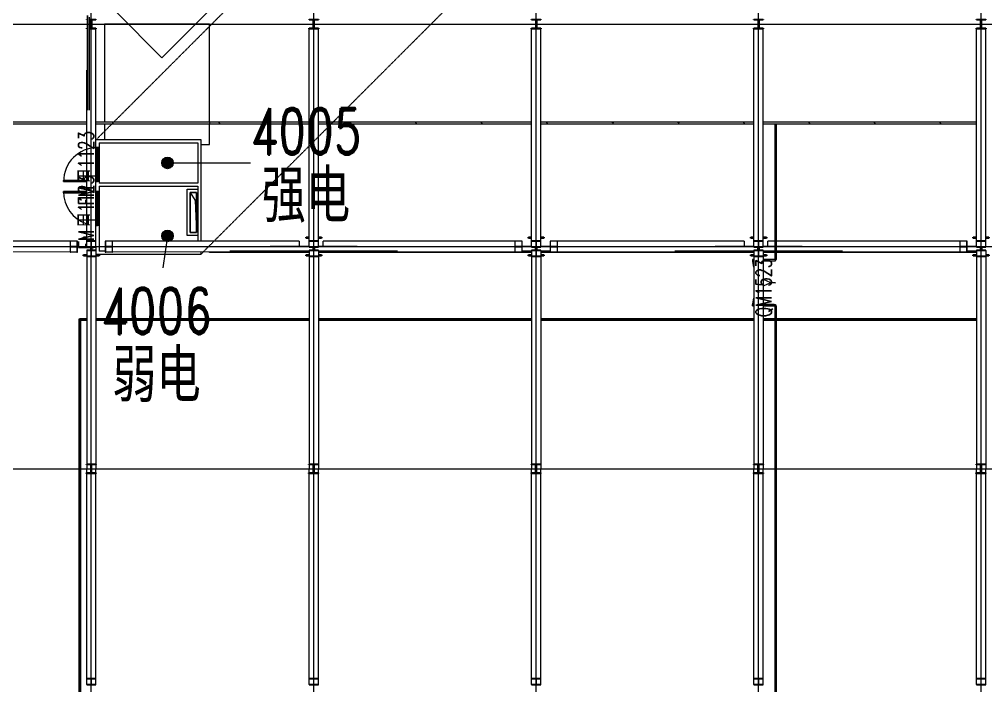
# Model space of a CAD drawing. Header units: millimetres. Extents: x -30000 to 430621, y -31706 to 192400.
# Drawn here: x 184869 to 216150, y 93773 to 115355 of the extents above; entities that cross this region are included whole.
import ezdxf

# ---------------------------------------------------------------- set-up
doc = ezdxf.new("R2010")
doc.units = ezdxf.units.MM
doc.linetypes.add('1_1', pattern=[2, 1, -1])
doc.linetypes.add('轴网线', pattern=[22.04, 18.38, -1.83, 0, -1.83])
doc.layers.get('0').update_dxf_attribs({"color": 8})
for name, color, linetype, lineweight in [('A-ANNO-NOTE', 8, 'Continuous', 5), ('A-AREA-IDEN', 8, 'Continuous', 9), ('A-DETL', 8, 'Continuous', 18), ('A-DOOR', 8, 'Continuous', 5), ('A-DOOR-IDEN', 8, 'Continuous', 9), ('A-DOOR-OPNG', 8, 'Continuous', 5), ('A-FLOR', 8, 'Continuous', 5), ('A-FLOR-HRAL', 8, 'Continuous', 5), ('A-GENM', 8, 'Continuous', 5), ('A-WALL', 8, 'Continuous', 5), ('A-WALL-PATT', 8, 'Continuous', 9), ('S-BEAM', 8, 'Continuous', 5), ('S-COLS', 8, 'Continuous', 5), ('S-GRID', 8, 'Continuous', 9)]:
    doc.layers.add(name, color=color, linetype=linetype, lineweight=lineweight)
doc.styles.add('RomanD', font='romand__.ttf', dxfattribs={"width": 0.7, "height": 1500})
doc.styles.add('RomanD_1', font='romand__.ttf', dxfattribs={"width": 0.7, "height": 500})
doc.styles.add('仿宋_2', font='simfang.ttf', dxfattribs={"width": 0.7, "height": 1500})
doc.styles.add('微软雅黑', font='Microsoft YaHei.ttf', dxfattribs={"width": 0.7, "height": 500})

# ---------------------------------------------------------------- blocks, each defined once
blk = doc.blocks.new('钢_柱_热轧H - HW300X300-V11-LAY-4F-1_500-A')
at = {"layer": 'S-COLS', "lineweight": 15, "true_color": 0xdddddd}
h = blk.add_hatch(color=254, dxfattribs=at)
h.paths.add_polyline_path([(5, -122), (5, 122), (-5, 122), (-5, -122)], flags=0)
h.paths.add_polyline_path([(9, -131), (5, -122), (-5, -131), (5, -131)], flags=0)
h.paths.add_polyline_path([(150, -150), (150, -135), (-75, -135), (-75, -150), (-63, -150)], flags=0)
h.paths.add_polyline_path([(-125, -150), (-125, -135), (-150, -135), (-150, -150)], flags=0)
h.paths.add_polyline_path([(5, 122), (5, 131), (-5, 129)], flags=0)
h.paths.add_polyline_path([(9, 131), (18, 135), (150, 135), (150, 150), (-75, 150), (-75, 135), (5, 132)], flags=0)
h.paths.add_polyline_path([(-150, 135), (-125, 135), (-125, 150), (-150, 150)], flags=0)
at = {"layer": 'S-COLS', "color": 8, "lineweight": 35, "true_color": 0x777777}
for p, q in [((-150, 150), (-125, 150)), ((-150, 135), (-150, 150)), ((-125, 135), (-150, 135)), ((-75, 150), (150, 150)), ((-18, 135), (-75, 135)), ((-5, -122), (-5, 122)), ((5, 122), (5, -122)), ((150, 135), (18, 135)), ((150, 150), (150, 135)), ((-150, -135), (-125, -135)), ((-150, -150), (-150, -135)), ((-125, -150), (-150, -150)), ((-75, -135), (-18, -135)), ((150, -150), (-75, -150)), ((18, -135), (150, -135)), ((150, -135), (150, -150))]:
    blk.add_line(p, q, dxfattribs=at)
for centre, start, end in [((-18, 122), 360, 90), ((18, 122), 90, 180), ((-18, -122), 270, 360), ((18, -122), 180, 270)]:
    blk.add_arc(centre, 13, start, end, dxfattribs=at)
blk = doc.blocks.new('钢_柱_热轧H - HW300X300-659262-LAY-4F-1_500-A')
at = {"layer": 'S-COLS', "lineweight": 15, "true_color": 0xdddddd}
h = blk.add_hatch(color=254, dxfattribs=at)
h.paths.add_polyline_path([(5, -122), (5, 122), (-5, 122), (-5, -122)], flags=0)
h.paths.add_polyline_path([(9, -131), (5, -122), (-5, -131), (5, -131)], flags=0)
h.paths.add_polyline_path([(-150, -150), (150, -150), (150, -135), (-150, -135), (-150, -150)], flags=0)
h.paths.add_polyline_path([(5, 122), (5, 131), (-5, 129)], flags=0)
h.paths.add_polyline_path([(9, 131), (18, 135), (150, 135), (150, 150), (-150, 150), (-150, 135), (5, 132)], flags=0)
at = {"layer": 'S-COLS', "color": 8, "lineweight": 35, "true_color": 0x777777}
for p, q in [((-150, 150), (150, 150)), ((-150, 135), (-150, 150)), ((-18, 135), (-150, 135)), ((-5, -122), (-5, 122)), ((5, 122), (5, -122)), ((150, 135), (18, 135)), ((150, 150), (150, 135)), ((-150, -135), (-18, -135)), ((-150, -150), (-150, -135)), ((150, -150), (-150, -150)), ((18, -135), (150, -135)), ((150, -135), (150, -150))]:
    blk.add_line(p, q, dxfattribs=at)
for centre, start, end in [((-18, 122), 360, 90), ((18, 122), 90, 180), ((-18, -122), 270, 360), ((18, -122), 180, 270)]:
    blk.add_arc(centre, 13, start, end, dxfattribs=at)
blk = doc.blocks.new('钢_柱_焊接H - H600X500X20X30-V33-LAY-4F-1_500-A')
at = {"layer": 'S-COLS', "lineweight": 15, "true_color": 0xdddddd}
h = blk.add_hatch(color=254, dxfattribs=at)
h.paths.add_polyline_path([(250, -300), (250, -270), (150, -270), (150, -300)], flags=0)
h.paths.add_polyline_path([(-150, -300), (-150, -270), (-250, -270), (-250, -300)], flags=0)
h.paths.add_polyline_path([(5, -123), (10, -123), (5, -25), (-10, -25), (-5, -123)], flags=0)
h.paths.add_polyline_path([(-150, 270), (-150, 300), (-250, 300), (-250, 270), (-201, 270)], flags=0)
at = {"layer": 'S-COLS', "color": 8, "lineweight": 35, "true_color": 0x777777}
for p, q in [((-250, 300), (-150, 300)), ((-250, 270), (-250, 300)), ((-150, 270), (-250, 270)), ((-250, -270), (-150, -270)), ((-250, -300), (-250, -270)), ((-150, -300), (-250, -300)), ((-10, -123), (-10, -25)), ((10, -25), (10, -123)), ((150, -270), (250, -270)), ((250, -300), (150, -300)), ((250, -270), (250, -300))]:
    blk.add_line(p, q, dxfattribs=at)
blk = doc.blocks.new('钢_柱_焊接H - H600X500X20X30-V34-LAY-4F-1_500-A')
at = {"layer": 'S-COLS', "lineweight": 15, "true_color": 0xdddddd}
h = blk.add_hatch(color=254, dxfattribs=at)
h.paths.add_polyline_path([(150, -300), (250, -300), (250, -270), (150, -270), (150, -288)], flags=0)
h.paths.add_polyline_path([(-150, -300), (-150, -270), (-250, -270), (-250, -300)], flags=0)
h.paths.add_polyline_path([(5, -123), (10, -123), (5, -25), (-10, -25), (-5, -123)], flags=0)
h.paths.add_polyline_path([(150, 270), (250, 270), (250, 300), (150, 300), (150, 288)], flags=0)
h.paths.add_polyline_path([(-250, 270), (-150, 270), (-150, 300), (-250, 300)], flags=0)
at = {"layer": 'S-COLS', "color": 8, "lineweight": 35, "true_color": 0x777777}
for p, q in [((-250, 300), (-150, 300)), ((-250, 270), (-250, 300)), ((-150, 270), (-250, 270)), ((150, 300), (250, 300)), ((250, 270), (150, 270)), ((250, 300), (250, 270)), ((-250, -270), (-150, -270)), ((-250, -300), (-250, -270)), ((-150, -300), (-250, -300)), ((-10, -123), (-10, -25)), ((10, -25), (10, -123)), ((150, -270), (250, -270)), ((250, -300), (150, -300)), ((250, -270), (250, -300))]:
    blk.add_line(p, q, dxfattribs=at)
blk = doc.blocks.new('钢_柱_焊接H - H600X500X20X30-V35-LAY-4F-1_500-A')
at = {"layer": 'S-COLS', "lineweight": 15, "true_color": 0xdddddd}
h = blk.add_hatch(color=254, dxfattribs=at)
h.paths.add_polyline_path([(150, -300), (250, -300), (250, -270), (150, -270), (150, -287)], flags=0)
h.paths.add_polyline_path([(-150, -300), (-150, -270), (-250, -270), (-250, -300)], flags=0)
h.paths.add_polyline_path([(-5, -123), (10, -123), (5, -25), (-10, -25), (-10, -123)], flags=0)
h.paths.add_polyline_path([(-150, 270), (-150, 300), (-250, 300), (-250, 270)], flags=0)
h.paths.add_polyline_path([(150, 270), (250, 270), (250, 300), (150, 300), (150, 287)], flags=0)
at = {"layer": 'S-COLS', "color": 8, "lineweight": 35, "true_color": 0x777777}
for p, q in [((-250, 300), (-150, 300)), ((-250, 270), (-250, 300)), ((-150, 270), (-250, 270)), ((150, 300), (250, 300)), ((250, 270), (150, 270)), ((250, 300), (250, 270)), ((-250, -270), (-150, -270)), ((-250, -300), (-250, -270)), ((-150, -300), (-250, -300)), ((-10, -123), (-10, -25)), ((10, -25), (10, -123)), ((150, -270), (250, -270)), ((250, -300), (150, -300)), ((250, -270), (250, -300))]:
    blk.add_line(p, q, dxfattribs=at)
blk = doc.blocks.new('钢_柱_焊接H - H600X500X20X30-V36-LAY-4F-1_500-A')
at = {"layer": 'S-COLS', "lineweight": 15, "true_color": 0xdddddd}
h = blk.add_hatch(color=254, dxfattribs=at)
h.paths.add_polyline_path([(250, -300), (250, -270), (150, -270), (150, -300), (200, -300)], flags=0)
h.paths.add_polyline_path([(-250, -300), (-150, -300), (-150, -270), (-250, -270)], flags=0)
h.paths.add_polyline_path([(10, -123), (5, -25), (-10, -25), (-5, -123), (5, -123)], flags=0)
h.paths.add_polyline_path([(150, 270), (250, 270), (250, 300), (150, 300), (150, 287)], flags=0)
h.paths.add_polyline_path([(-150, 270), (-150, 300), (-250, 300), (-250, 270)], flags=0)
at = {"layer": 'S-COLS', "color": 8, "lineweight": 35, "true_color": 0x777777}
for p, q in [((-250, 300), (-150, 300)), ((-250, 270), (-250, 300)), ((-150, 270), (-250, 270)), ((150, 300), (250, 300)), ((250, 270), (150, 270)), ((250, 300), (250, 270)), ((-250, -270), (-150, -270)), ((-250, -300), (-250, -270)), ((-150, -300), (-250, -300)), ((-10, -123), (-10, -25)), ((10, -25), (10, -123)), ((150, -270), (250, -270)), ((250, -300), (150, -300)), ((250, -270), (250, -300))]:
    blk.add_line(p, q, dxfattribs=at)
blk = doc.blocks.new('钢_柱_焊接H - H600X500X20X30-V37-LAY-4F-1_500-A')
at = {"layer": 'S-COLS', "lineweight": 15, "true_color": 0xdddddd}
h = blk.add_hatch(color=254, dxfattribs=at)
h.paths.add_polyline_path([(150, -300), (250, -300), (250, -270), (150, -270), (150, -288)], flags=0)
h.paths.add_polyline_path([(-150, -300), (-150, -270), (-250, -270), (-250, -300)], flags=0)
h.paths.add_polyline_path([(-5, -123), (10, -123), (5, -25), (-10, -25), (-10, -123)], flags=0)
h.paths.add_polyline_path([(-150, 270), (-150, 300), (-250, 300), (-250, 270)], flags=0)
h.paths.add_polyline_path([(150, 270), (250, 270), (250, 300), (150, 300), (150, 288)], flags=0)
at = {"layer": 'S-COLS', "color": 8, "lineweight": 35, "true_color": 0x777777}
for p, q in [((-250, 300), (-150, 300)), ((-250, 270), (-250, 300)), ((-150, 270), (-250, 270)), ((150, 300), (250, 300)), ((250, 270), (150, 270)), ((250, 300), (250, 270)), ((-250, -270), (-150, -270)), ((-250, -300), (-250, -270)), ((-150, -300), (-250, -300)), ((-10, -123), (-10, -25)), ((10, -25), (10, -123)), ((150, -270), (250, -270)), ((250, -300), (150, -300)), ((250, -270), (250, -300))]:
    blk.add_line(p, q, dxfattribs=at)
blk = doc.blocks.new('钢_柱_热轧H - HW300X300-659271-LAY-4F-1_500-A')
at = {"layer": 'S-COLS', "lineweight": 15, "true_color": 0xdddddd}
h = blk.add_hatch(color=254, dxfattribs=at)
h.paths.add_polyline_path([(5, -122), (5, 122), (-5, 122), (-5, -122)], flags=0)
h.paths.add_polyline_path([(9, -131), (5, -122), (-5, -131), (5, -131)], flags=0)
h.paths.add_polyline_path([(-150, -150), (150, -150), (150, -135), (-150, -135)], flags=0)
h.paths.add_polyline_path([(5, 122), (5, 131), (-5, 129)], flags=0)
h.paths.add_polyline_path([(9, 131), (18, 135), (150, 135), (150, 150), (-150, 150), (-145, 135), (5, 132)], flags=0)
at = {"layer": 'S-COLS', "color": 8, "lineweight": 35, "true_color": 0x777777}
for p, q in [((-150, 150), (150, 150)), ((-150, 135), (-150, 150)), ((-18, 135), (-150, 135)), ((-5, -122), (-5, 122)), ((5, 122), (5, -122)), ((150, 135), (18, 135)), ((150, 150), (150, 135)), ((-150, -135), (-18, -135)), ((-150, -150), (-150, -135)), ((150, -150), (-150, -150)), ((18, -135), (150, -135)), ((150, -135), (150, -150))]:
    blk.add_line(p, q, dxfattribs=at)
for centre, start, end in [((-18, 122), 360, 90), ((18, 122), 90, 180), ((-18, -122), 270, 360), ((18, -122), 180, 270)]:
    blk.add_arc(centre, 13, start, end, dxfattribs=at)
blk = doc.blocks.new('钢_梁_焊接H - H300X300X10X15-V308-LAY-4F-1_500-A')
at = {"layer": 'S-BEAM', "color": 8, "lineweight": 15, "true_color": 0x777777}
for p, q in [((187125, 115049), (187350, 115049)), ((187350, 108179), (187350, 115049)), ((187050, 108179), (187050, 113710)), ((187350, 108179), (187050, 108179)), ((187050, 108179), (187050, 108169)), ((187050, 108169), (187195, 108169)), ((187050, 107986), (187050, 108169)), ((187195, 107986), (187050, 107986)), ((187050, 107986), (187050, 107975)), ((187050, 107975), (187350, 107975)), ((187195, 108169), (187195, 107986)), ((187205, 107986), (187205, 108169)), ((187205, 108169), (187350, 108169)), ((187350, 107986), (187205, 107986)), ((187350, 108169), (187350, 108179)), ((187350, 107986), (187350, 108169)), ((187350, 107975), (187350, 107986))]:
    blk.add_line(p, q, dxfattribs=at)
blk = doc.blocks.new('钢_梁_焊接H - H300X300X10X15-V309-LAY-4F-1_500-A')
at = {"layer": 'S-BEAM', "color": 8, "lineweight": 15, "true_color": 0x777777}
for p, q in [((187350, 107877), (187050, 107877)), ((187050, 107877), (187050, 107867)), ((187050, 107867), (187195, 107867)), ((187050, 107867), (187050, 107683)), ((187195, 107683), (187050, 107683)), ((187050, 107683), (187050, 107673)), ((187050, 107673), (187350, 107673)), ((187050, 107673), (187050, 100949)), ((187195, 107867), (187195, 107683)), ((187205, 107683), (187205, 107867)), ((187205, 107867), (187350, 107867)), ((187350, 107683), (187205, 107683)), ((187350, 107867), (187350, 107877)), ((187350, 107867), (187350, 107683)), ((187350, 107673), (187350, 107683)), ((187350, 107673), (187350, 100770)), ((187050, 100935), (187050, 100770))]:
    blk.add_line(p, q, dxfattribs=at)
blk = doc.blocks.new('钢_梁_焊接H - H300X300X10X15-V310-LAY-4F-1_500-A')
at = {"layer": 'S-BEAM', "color": 8, "lineweight": 15, "true_color": 0x777777}
for p, q in [((187050, 100665), (187050, 100770)), ((187350, 94007), (187350, 100770)), ((187050, 94007), (187050, 100651)), ((187350, 94007), (187050, 94007)), ((187050, 94007), (187050, 93997)), ((187050, 93997), (187195, 93997)), ((187050, 93807), (187050, 93997)), ((187195, 93997), (187195, 93807)), ((187205, 93807), (187205, 93997)), ((187205, 93997), (187350, 93997)), ((187350, 93997), (187350, 94007)), ((187350, 93807), (187350, 93997)), ((187195, 93807), (187050, 93807)), ((187050, 93807), (187050, 93796)), ((187050, 93796), (187350, 93796)), ((187350, 93807), (187205, 93807)), ((187350, 93796), (187350, 93807))]:
    blk.add_line(p, q, dxfattribs=at)
blk = doc.blocks.new('钢_梁_焊接H - H300X300X10X15-658897-LAY-4F-1_500-A')
at = {"layer": 'S-BEAM', "color": 8, "lineweight": 15, "true_color": 0x777777}
for p, q in [((14250, 115049), (14550, 115049)), ((14250, 108179), (14250, 115049)), ((14550, 108179), (14550, 115049)), ((14550, 108179), (14250, 108179)), ((14250, 108179), (14250, 108169)), ((14250, 108169), (14395, 108169)), ((14250, 107986), (14250, 108169)), ((14395, 107986), (14250, 107986)), ((14250, 107986), (14250, 107975)), ((14250, 107975), (14550, 107975)), ((14395, 108169), (14395, 107986)), ((14405, 107986), (14405, 108169)), ((14405, 108169), (14550, 108169)), ((14550, 107986), (14405, 107986)), ((14550, 108169), (14550, 108179)), ((14550, 107986), (14550, 108169)), ((14550, 107975), (14550, 107986))]:
    blk.add_line(p, q, dxfattribs=at)
blk = doc.blocks.new('钢_梁_焊接H - H300X300X10X15-V318-LAY-4F-1_500-A')
at = {"layer": 'S-BEAM', "color": 8, "lineweight": 15, "true_color": 0x777777}
for p, q in [((194550, 107877), (194250, 107877)), ((194250, 107877), (194250, 107867)), ((194250, 107867), (194395, 107867)), ((194250, 107867), (194250, 107683)), ((194395, 107683), (194250, 107683)), ((194250, 107683), (194250, 107673)), ((194250, 107673), (194550, 107673)), ((194250, 107673), (194250, 100949)), ((194395, 107867), (194395, 107683)), ((194405, 107683), (194405, 107867)), ((194405, 107867), (194550, 107867)), ((194550, 107683), (194405, 107683)), ((194550, 107867), (194550, 107877)), ((194550, 107867), (194550, 107683)), ((194550, 107673), (194550, 107683)), ((194550, 107673), (194550, 100770)), ((194250, 100935), (194250, 100770))]:
    blk.add_line(p, q, dxfattribs=at)
blk = doc.blocks.new('钢_梁_焊接H - H300X300X10X15-V319-LAY-4F-1_500-A')
at = {"layer": 'S-BEAM', "color": 8, "lineweight": 15, "true_color": 0x777777}
for p, q in [((194250, 100665), (194250, 100770)), ((194550, 94007), (194550, 100770)), ((194250, 94007), (194250, 100651)), ((194550, 94007), (194250, 94007)), ((194250, 94007), (194250, 93997)), ((194250, 93997), (194395, 93997)), ((194250, 93807), (194250, 93997)), ((194395, 93997), (194395, 93807)), ((194405, 93807), (194405, 93997)), ((194405, 93997), (194550, 93997)), ((194550, 93997), (194550, 94007)), ((194550, 93807), (194550, 93997)), ((194395, 93807), (194250, 93807)), ((194250, 93807), (194250, 93796)), ((194250, 93796), (194550, 93796)), ((194550, 93807), (194405, 93807)), ((194550, 93796), (194550, 93807))]:
    blk.add_line(p, q, dxfattribs=at)
blk = doc.blocks.new('钢_梁_焊接H - H300X300X10X15-V327-LAY-4F-1_500-A')
at = {"layer": 'S-BEAM', "color": 8, "lineweight": 15, "true_color": 0x777777}
for p, q in [((201750, 107877), (201450, 107877)), ((201450, 107877), (201450, 107867)), ((201450, 107867), (201595, 107867)), ((201450, 107867), (201450, 107683)), ((201595, 107683), (201450, 107683)), ((201450, 107683), (201450, 107673)), ((201450, 107673), (201750, 107673)), ((201450, 107673), (201450, 100949)), ((201595, 107867), (201595, 107683)), ((201605, 107683), (201605, 107867)), ((201605, 107867), (201750, 107867)), ((201750, 107683), (201605, 107683)), ((201750, 107867), (201750, 107877)), ((201750, 107867), (201750, 107683)), ((201750, 107673), (201750, 107683)), ((201750, 107673), (201750, 100770)), ((201450, 100935), (201450, 100770))]:
    blk.add_line(p, q, dxfattribs=at)
blk = doc.blocks.new('钢_梁_焊接H - H300X300X10X15-V328-LAY-4F-1_500-A')
at = {"layer": 'S-BEAM', "color": 8, "lineweight": 15, "true_color": 0x777777}
for p, q in [((201450, 100665), (201450, 100770)), ((201750, 94007), (201750, 100770)), ((201450, 94007), (201450, 100651)), ((201750, 94007), (201450, 94007)), ((201450, 94007), (201450, 93997)), ((201450, 93997), (201595, 93997)), ((201450, 93807), (201450, 93997)), ((201595, 93997), (201595, 93807)), ((201605, 93807), (201605, 93997)), ((201605, 93997), (201750, 93997)), ((201750, 93997), (201750, 94007)), ((201750, 93807), (201750, 93997)), ((201595, 93807), (201450, 93807)), ((201450, 93807), (201450, 93796)), ((201450, 93796), (201750, 93796)), ((201750, 93807), (201605, 93807)), ((201750, 93796), (201750, 93807))]:
    blk.add_line(p, q, dxfattribs=at)
blk = doc.blocks.new('钢_梁_焊接H - H300X300X10X15-658898-LAY-4F-1_500-A')
at = {"layer": 'S-BEAM', "color": 8, "lineweight": 15, "true_color": 0x777777}
for p, q in [((14550, 107877), (14250, 107877)), ((14250, 107877), (14250, 107867)), ((14250, 107867), (14395, 107867)), ((14250, 107867), (14250, 107683)), ((14395, 107683), (14250, 107683)), ((14250, 107683), (14250, 107673)), ((14250, 107673), (14550, 107673)), ((14250, 107673), (14250, 100949)), ((14395, 107867), (14395, 107683)), ((14405, 107683), (14405, 107867)), ((14405, 107867), (14550, 107867)), ((14550, 107683), (14405, 107683)), ((14550, 107867), (14550, 107877)), ((14550, 107867), (14550, 107683)), ((14550, 107673), (14550, 107683)), ((14550, 107673), (14550, 100770)), ((14250, 100935), (14250, 100770))]:
    blk.add_line(p, q, dxfattribs=at)
blk = doc.blocks.new('钢_梁_焊接H - H300X300X10X15-658899-LAY-4F-1_500-A')
at = {"layer": 'S-BEAM', "color": 8, "lineweight": 15, "true_color": 0x777777}
for p, q in [((14250, 100665), (14250, 100770)), ((14550, 94007), (14550, 100770)), ((14250, 94007), (14250, 100651)), ((14550, 94007), (14250, 94007)), ((14250, 94007), (14250, 93997)), ((14250, 93997), (14395, 93997)), ((14250, 93807), (14250, 93997)), ((14395, 93997), (14395, 93807)), ((14405, 93807), (14405, 93997)), ((14405, 93997), (14550, 93997)), ((14550, 93997), (14550, 94007)), ((14550, 93807), (14550, 93997)), ((14395, 93807), (14250, 93807)), ((14250, 93807), (14250, 93796)), ((14250, 93796), (14550, 93796)), ((14550, 93807), (14405, 93807)), ((14550, 93796), (14550, 93807))]:
    blk.add_line(p, q, dxfattribs=at)
blk = doc.blocks.new('钢_梁_焊接H - H300X300X10X15-V340-LAY-4F-1_500-A')
at = {"layer": 'S-BEAM', "color": 8, "lineweight": 15, "true_color": 0x777777}
for p, q in [((216150, 107877), (215850, 107877)), ((215850, 107877), (215850, 107867)), ((215850, 107867), (215995, 107867)), ((215850, 107867), (215850, 107683)), ((215995, 107683), (215850, 107683)), ((215850, 107683), (215850, 107673)), ((215850, 107673), (216150, 107673)), ((215850, 107673), (215850, 100949)), ((215995, 107867), (215995, 107683)), ((216005, 107683), (216005, 107867)), ((216005, 107867), (216150, 107867)), ((216150, 107683), (216005, 107683)), ((216150, 107867), (216150, 107877)), ((216150, 107867), (216150, 107683)), ((216150, 107673), (216150, 107683)), ((216150, 107673), (216150, 100770)), ((215850, 100935), (215850, 100770))]:
    blk.add_line(p, q, dxfattribs=at)
blk = doc.blocks.new('钢_梁_焊接H - H300X300X10X15-V341-LAY-4F-1_500-A')
at = {"layer": 'S-BEAM', "color": 8, "lineweight": 15, "true_color": 0x777777}
for p, q in [((215850, 100665), (215850, 100770)), ((216150, 94007), (216150, 100770)), ((215850, 94007), (215850, 100651)), ((216150, 94007), (215850, 94007)), ((215850, 94007), (215850, 93997)), ((215850, 93997), (215995, 93997)), ((215850, 93807), (215850, 93997)), ((215995, 93997), (215995, 93807)), ((216005, 93807), (216005, 93997)), ((216005, 93997), (216150, 93997)), ((216150, 93997), (216150, 94007)), ((216150, 93807), (216150, 93997)), ((215995, 93807), (215850, 93807)), ((215850, 93807), (215850, 93796)), ((215850, 93796), (216150, 93796)), ((216150, 93807), (216005, 93807)), ((216150, 93796), (216150, 93807))]:
    blk.add_line(p, q, dxfattribs=at)
blk = doc.blocks.new('钢_梁_热轧H - HW350X350-659161-LAY-4F-1_500-A')
at = {"layer": 'S-BEAM', "color": 8, "lineweight": 15, "true_color": 0x777777}
for p, q in [((186510, 108167), (182783, 108171)), ((186523, 108167), (186510, 108167)), ((186510, 108167), (186510, 107817)), ((186523, 108011), (186523, 108167)), ((186734, 108166), (186523, 108167)), ((186523, 107817), (186523, 107973)), ((186725, 107997), (186532, 107998)), ((186532, 107986), (186725, 107985)), ((186747, 108166), (186734, 108166)), ((186734, 108166), (186734, 108010)), ((186734, 107972), (186734, 107816)), ((186747, 107816), (186747, 108166)), ((186510, 107817), (181409, 107823)), ((186510, 107817), (186523, 107817)), ((186734, 107816), (186523, 107817)), ((186734, 107816), (186747, 107816))]:
    blk.add_line(p, q, dxfattribs=at)
for centre, start_param, end_param in [((186532, 108011), 1.570796, 3.141593), ((186532, 107973), 0, 1.570796), ((186725, 108010), 3.141593, 4.712389), ((186725, 107972), 4.712389, 6.283185)]:
    blk.add_ellipse(centre, major_axis=(0, 13), ratio=0.677285, start_param=start_param, end_param=end_param, dxfattribs=at)
blk = doc.blocks.new('钢_梁_热轧H - HW350X350-659162-LAY-4F-1_500-A')
at = {"layer": 'S-BEAM', "color": 8, "lineweight": 15, "true_color": 0x777777}
for p, q in [((187666, 108166), (187653, 108166)), ((187653, 108166), (187653, 107816)), ((187877, 108167), (187666, 108166)), ((187666, 108010), (187666, 108166)), ((187666, 107816), (187666, 107972)), ((187868, 107998), (187675, 107997)), ((187675, 107985), (187868, 107986)), ((187890, 108167), (187877, 108167)), ((187877, 108167), (187877, 108011)), ((187877, 107973), (187877, 107817)), ((193928, 108174), (187890, 108167)), ((187890, 107817), (187890, 108167)), ((193928, 108174), (193928, 108000)), ((187653, 107816), (187666, 107816)), ((187877, 107817), (187666, 107816)), ((187877, 107817), (187890, 107817)), ((191688, 107822), (187890, 107817))]:
    blk.add_line(p, q, dxfattribs=at)
for centre, start_param, end_param in [((187675, 108010), 1.570796, 3.141593), ((187675, 107972), 0, 1.570796), ((187868, 108011), 3.141593, 4.712389), ((187868, 107973), 4.712389, 6.283185)]:
    blk.add_ellipse(centre, major_axis=(0, 13), ratio=0.677285, start_param=start_param, end_param=end_param, dxfattribs=at)
blk = doc.blocks.new('钢_梁_热轧H - HW350X350-659163-LAY-4F-1_500-A')
at = {"layer": 'S-BEAM', "color": 8, "lineweight": 15, "true_color": 0x777777}
for p, q in [((194703, 108000), (194703, 108175)), ((200910, 108167), (194703, 108175)), ((200923, 108167), (200910, 108167)), ((200910, 108167), (200910, 107817)), ((200923, 108011), (200923, 108167)), ((201134, 108166), (200923, 108167)), ((200923, 107817), (200923, 107973)), ((201125, 107997), (200932, 107998)), ((200932, 107986), (201125, 107985)), ((201147, 108166), (201134, 108166)), ((201134, 108166), (201134, 108010)), ((201134, 107972), (201134, 107816)), ((201147, 107816), (201147, 108166)), ((200910, 107817), (197108, 107822)), ((200910, 107817), (200923, 107817)), ((201134, 107816), (200923, 107817)), ((201134, 107816), (201147, 107816))]:
    blk.add_line(p, q, dxfattribs=at)
for centre, start_param, end_param in [((200932, 108011), 1.570796, 3.141593), ((200932, 107973), 0, 1.570796), ((201125, 108010), 3.141593, 4.712389), ((201125, 107972), 4.712389, 6.283185)]:
    blk.add_ellipse(centre, major_axis=(0, 13), ratio=0.677285, start_param=start_param, end_param=end_param, dxfattribs=at)
blk = doc.blocks.new('钢_梁_热轧H - HW350X350-659164-LAY-4F-1_500-A')
at = {"layer": 'S-BEAM', "color": 8, "lineweight": 15, "true_color": 0x777777}
for p, q in [((202066, 108166), (202053, 108166)), ((202053, 108166), (202053, 107816)), ((202277, 108167), (202066, 108166)), ((202066, 108010), (202066, 108166)), ((202066, 107816), (202066, 107972)), ((202268, 107998), (202075, 107997)), ((202075, 107985), (202268, 107986)), ((202290, 108167), (202277, 108167)), ((202277, 108167), (202277, 108011)), ((202277, 107973), (202277, 107817)), ((208328, 108174), (202290, 108167)), ((202290, 107817), (202290, 108167)), ((208328, 108174), (208328, 108000)), ((202053, 107816), (202066, 107816)), ((202277, 107817), (202066, 107816)), ((202277, 107817), (202290, 107817)), ((206088, 107822), (202290, 107817))]:
    blk.add_line(p, q, dxfattribs=at)
for centre, start_param, end_param in [((202075, 108010), 1.570796, 3.141593), ((202075, 107972), 0, 1.570796), ((202268, 108011), 3.141593, 4.712389), ((202268, 107973), 4.712389, 6.283185)]:
    blk.add_ellipse(centre, major_axis=(0, 13), ratio=0.677285, start_param=start_param, end_param=end_param, dxfattribs=at)
blk = doc.blocks.new('钢_梁_热轧H - HW350X350-659165-LAY-4F-1_500-A')
at = {"layer": 'S-BEAM', "color": 8, "lineweight": 15, "true_color": 0x777777}
for p, q in [((209103, 108000), (209103, 108175)), ((209325, 108174), (209103, 108175)), ((215310, 108167), (209375, 108174)), ((215323, 108167), (215310, 108167)), ((215310, 108167), (215310, 107817)), ((215323, 108011), (215323, 108167)), ((215534, 108166), (215323, 108167)), ((215323, 107817), (215323, 107973)), ((215525, 107997), (215332, 107998)), ((215332, 107986), (215525, 107985)), ((215547, 108166), (215534, 108166)), ((215534, 108166), (215534, 108010)), ((215534, 107972), (215534, 107816)), ((215547, 107816), (215547, 108166)), ((215310, 107817), (211512, 107822)), ((215310, 107817), (215323, 107817)), ((215534, 107816), (215323, 107817)), ((215534, 107816), (215547, 107816))]:
    blk.add_line(p, q, dxfattribs=at)
for centre, start_param, end_param in [((215332, 108011), 1.570796, 3.141593), ((215332, 107973), 0, 1.570796), ((215525, 108010), 3.141593, 4.712389), ((215525, 107972), 4.712389, 6.283185)]:
    blk.add_ellipse(centre, major_axis=(0, 13), ratio=0.677285, start_param=start_param, end_param=end_param, dxfattribs=at)
blk = doc.blocks.new('X-ST-F3-04-C-002_HLP2_rvt-1-LAY-4F-1_500-A')
at = {"color": 8, "lineweight": 15, "true_color": 0x777777}
for name, p in [('钢_柱_热轧H - HW300X300-V11-LAY-4F-1_500-A', (187200, 115200)), ('钢_柱_热轧H - HW300X300-659262-LAY-4F-1_500-A', (194400, 115200)), ('钢_柱_热轧H - HW300X300-659262-LAY-4F-1_500-A', (201600, 115200)), ('钢_柱_热轧H - HW300X300-659262-LAY-4F-1_500-A', (208800, 115200)), ('钢_柱_热轧H - HW300X300-659262-LAY-4F-1_500-A', (216000, 115200)), ('钢_梁_焊接H - H300X300X10X15-V308-LAY-4F-1_500-A', (0, 0)), ('钢_梁_焊接H - H300X300X10X15-658897-LAY-4F-1_500-A', (187200, 0)), ('钢_梁_焊接H - H300X300X10X15-658897-LAY-4F-1_500-A', (194400, 0)), ('钢_梁_焊接H - H300X300X10X15-658897-LAY-4F-1_500-A', (201600, 0)), ('钢_柱_焊接H - H600X500X20X30-V33-LAY-4F-1_500-A', (187200, 108000)), ('钢_柱_焊接H - H600X500X20X30-V34-LAY-4F-1_500-A', (194400, 108000)), ('钢_柱_焊接H - H600X500X20X30-V35-LAY-4F-1_500-A', (201600, 108000)), ('钢_柱_焊接H - H600X500X20X30-V36-LAY-4F-1_500-A', (208800, 108000)), ('钢_柱_焊接H - H600X500X20X30-V37-LAY-4F-1_500-A', (216000, 108000)), ('钢_梁_热轧H - HW350X350-659161-LAY-4F-1_500-A', (0, 0)), ('钢_梁_热轧H - HW350X350-659162-LAY-4F-1_500-A', (0, 0)), ('钢_梁_热轧H - HW350X350-659163-LAY-4F-1_500-A', (0, 0)), ('钢_梁_热轧H - HW350X350-659164-LAY-4F-1_500-A', (0, 0)), ('钢_梁_热轧H - HW350X350-659165-LAY-4F-1_500-A', (0, 0)), ('钢_梁_焊接H - H300X300X10X15-V309-LAY-4F-1_500-A', (0, 0)), ('钢_梁_焊接H - H300X300X10X15-V318-LAY-4F-1_500-A', (0, 0)), ('钢_梁_焊接H - H300X300X10X15-V327-LAY-4F-1_500-A', (0, 0)), ('钢_梁_焊接H - H300X300X10X15-658898-LAY-4F-1_500-A', (194400, 0)), ('钢_梁_焊接H - H300X300X10X15-V340-LAY-4F-1_500-A', (0, 0)), ('钢_柱_热轧H - HW300X300-659271-LAY-4F-1_500-A', (187195, 100800)), ('钢_梁_焊接H - H300X300X10X15-V310-LAY-4F-1_500-A', (0, 0)), ('钢_柱_热轧H - HW300X300-659271-LAY-4F-1_500-A', (194395, 100800)), ('钢_梁_焊接H - H300X300X10X15-V319-LAY-4F-1_500-A', (0, 0)), ('钢_柱_热轧H - HW300X300-659271-LAY-4F-1_500-A', (201595, 100800)), ('钢_梁_焊接H - H300X300X10X15-V328-LAY-4F-1_500-A', (0, 0)), ('钢_柱_热轧H - HW300X300-659271-LAY-4F-1_500-A', (208795, 100800)), ('钢_梁_焊接H - H300X300X10X15-658899-LAY-4F-1_500-A', (194400, 0)), ('钢_柱_热轧H - HW300X300-659271-LAY-4F-1_500-A', (215995, 100800)), ('钢_梁_焊接H - H300X300X10X15-V341-LAY-4F-1_500-A', (0, 0))]:
    blk.add_blockref(name, p, dxfattribs=at)
at = {"color": 8, "lineweight": 15, "true_color": 0x777777, "rotation": 4.00455336570039e-06}
blk.add_blockref('钢_梁_焊接H - H300X300X10X15-658897-LAY-4F-1_500-A', (180000, 0), dxfattribs=at)
blk = doc.blocks.new('楼板洞口 - 楼板洞口-翻边100mm-V424-LAY-4F-1_500-A')
at = {"layer": 'A-GENM'}
for p, q in [((-100, -100), (-100, 250)), ((0, 0), (0, 200)), ((0, 200), (1300, 200)), ((0, 200), (0, 0)), ((1300, 200), (0, 200)), ((0, 0), (260, 160)), ((1300, 0), (0, 0)), ((0, 0), (1300, 0)), ((260, 160), (1300, 200)), ((1300, 200), (1300, 0)), ((1300, 0), (1300, 200)), ((1400, 250), (1400, -100)), ((1400, -100), (-100, -100))]:
    blk.add_line(p, q, dxfattribs=at)
blk = doc.blocks.new('单扇平开防火门_带观察窗 - FM甲1123-V425-LAY-4F-1_500-A')
at = {"layer": 'A-DOOR'}
for p, q in [((510, -49.999496), (510, 0)), ((550, 0), (510, 0)), ((510, 0), (510, -49.999496)), ((550, -49.999496), (550, 0)), ((510, 0), (550, 0)), ((550, 0), (550, -49.999496)), ((510, -1100), (510, -349.999496)), ((510, -349.999496), (510, -700)), ((550, -349.999496), (550, -1100)), ((550, -700), (550, -349.999496)), ((510, -700), (510, -900)), ((510, -900), (510, -1100)), ((550, -900), (550, -700)), ((550, -1100), (550, -900)), ((550, -1100), (510, -1100)), ((510, -1100), (550, -1100))]:
    blk.add_line(p, q, dxfattribs=at)
blk.add_arc((550, 0), 1100, 180, 270, dxfattribs=at)
at = {"layer": 'A-DOOR-OPNG'}
for p, q in [((-550, 50), (-550, -50)), ((-550, 20), (550, 20)), ((550, 49), (550, -49.999496)), ((-550, -20), (550, -20))]:
    blk.add_line(p, q, dxfattribs=at)
blk = doc.blocks.new('单扇平开防火门_带观察窗 - FM甲1123-V426-LAY-4F-1_500-A')
at = {"layer": 'A-DOOR'}
for p, q in [((550, 1100), (510, 1100)), ((510, 1100), (510, 349.999496)), ((510, 1100), (550, 1100)), ((510, 900), (510, 1100)), ((550, 349.999496), (550, 1100)), ((550, 1100), (550, 900)), ((510, 700), (510, 900)), ((510, 349.999496), (510, 700)), ((550, 900), (550, 700)), ((550, 700), (550, 349.999496)), ((510, 49.999496), (510, 0)), ((510, 0), (510, 49.999496)), ((510, 0), (550, 0)), ((550, 0), (510, 0)), ((550, 0), (550, 49.999496)), ((550, 49.999496), (550, 0))]:
    blk.add_line(p, q, dxfattribs=at)
for start, end in [(90, 161.3080222323), (177.3656833916, 180)]:
    blk.add_arc((550, 0), 1100, start, end, dxfattribs=at)
at = {"layer": 'A-DOOR-OPNG'}
for p, q in [((-550, -50), (-550, 49.999496)), ((-550, 20), (550, 20)), ((550, -49), (550, 49.999496)), ((-550, -20), (550, -20))]:
    blk.add_line(p, q, dxfattribs=at)
blk = doc.blocks.new('顶部扶栏类型 - 顶部扶栏_内部_-3241304-LAY-4F-1_500-A')
at = {"layer": 'A-FLOR-HRAL'}
for p, q in [((186803, 79366), (186803, 105650)), ((186803, 105650), (187050, 105650)), ((186853, 105600), (186853, 79366)), ((187050, 105600), (186853, 105600)), ((187350, 105650), (194250, 105650)), ((194250, 105600), (187350, 105600)), ((194550, 105650), (201450, 105650)), ((201450, 105600), (194550, 105600)), ((201750, 105650), (208650, 105650)), ((208650, 105600), (201750, 105600)), ((208950, 105650), (209326, 105650)), ((209326, 105600), (208950, 105600)), ((209375, 105650), (215850, 105650)), ((215850, 105600), (209375, 105600))]:
    blk.add_line(p, q, dxfattribs=at)
blk = doc.blocks.new('顶部扶栏类型 - 顶部扶栏_内部_-V431-LAY-4F-1_500-A')
at = {"layer": 'A-FLOR-HRAL'}
for p, q in [((186853, 105625), (186803, 105625)), ((186803, 105625), (186803, 79366)), ((186828, 105600), (186828, 105650)), ((187050, 105650), (186828, 105650)), ((187050, 105600), (186828, 105600)), ((186853, 105625), (186853, 79366)), ((194250, 105650), (187350, 105650)), ((194250, 105600), (187350, 105600)), ((201450, 105650), (194550, 105650)), ((201450, 105600), (194550, 105600)), ((208650, 105650), (201750, 105650)), ((208650, 105600), (201750, 105600)), ((209326, 105650), (208950, 105650)), ((209326, 105600), (208950, 105600)), ((215850, 105650), (209375, 105650)), ((215850, 105600), (209375, 105600))]:
    blk.add_line(p, q, dxfattribs=at)
blk = doc.blocks.new('顶部扶栏类型 - 顶部扶栏_内部_-3241377-LAY-4F-1_500-A')
at = {"layer": 'A-FLOR-HRAL'}
for p, q in [((187075, 112414), (187075, 115475)), ((187125, 115425), (187125, 112414))]:
    blk.add_line(p, q, dxfattribs=at)
blk = doc.blocks.new('顶部扶栏类型 - 顶部扶栏_内部_-V435-LAY-4F-1_500-A')
at = {"layer": 'A-FLOR-HRAL'}
for p, q in [((187075, 115475), (187075, 112414)), ((187125, 115425), (187125, 112414))]:
    blk.add_line(p, q, dxfattribs=at)
blk = doc.blocks.new('顶部扶栏类型 - 顶部扶栏_内部_-3241526-LAY-4F-1_500-A')
at = {"layer": 'A-FLOR-HRAL'}
for p, q in [((191025, 107800), (191025, 107821)), ((194250, 107800), (191025, 107800)), ((191688, 107850), (194250, 107850)), ((194550, 107850), (197108, 107850)), ((201450, 107800), (194550, 107800)), ((201147, 107850), (201450, 107850)), ((201750, 107850), (202053, 107850)), ((208650, 107800), (201750, 107800)), ((206088, 107850), (208650, 107850)), ((208950, 107850), (209325, 107850)), ((209325, 107800), (208950, 107800)), ((209375, 107850), (211512, 107850)), ((215850, 107800), (209375, 107800)), ((215547, 107850), (215850, 107850))]:
    blk.add_line(p, q, dxfattribs=at)
blk = doc.blocks.new('顶部扶栏类型 - 顶部扶栏_内部_-V441-LAY-4F-1_500-A')
at = {"layer": 'A-FLOR-HRAL'}
for p, q in [((191025, 107800), (191025, 107821)), ((194250, 107800), (191025, 107800)), ((194250, 107850), (191688, 107850)), ((197108, 107850), (194550, 107850)), ((201450, 107800), (194550, 107800)), ((201450, 107850), (201147, 107850)), ((202053, 107850), (201750, 107850)), ((208650, 107800), (201750, 107800)), ((208650, 107850), (206088, 107850)), ((209325, 107850), (208950, 107850)), ((209325, 107800), (208950, 107800)), ((211512, 107850), (209375, 107850)), ((215850, 107800), (209375, 107800)), ((215850, 107850), (215547, 107850))]:
    blk.add_line(p, q, dxfattribs=at)
blk = doc.blocks.new('双扇平开防火门_带观察窗 - QM1523-V455-LAY-4F-1_500-A')
at = {"layer": 'A-DOOR'}
for p, q in [((-750, 700), (-750, 750)), ((-750, 750), (-710, 750)), ((-750, 750), (-750, 700)), ((-710, 750), (-750, 750)), ((-710, 750), (-710, 700)), ((-710, 700), (-710, 750)), ((750, 750), (710, 750)), ((710, 750), (710, 700)), ((750, 750), (710, 750)), ((710, 750), (710, 700)), ((750, 700), (750, 750)), ((750, 700), (750, 750)), ((-750, 0), (-750, 400)), ((-750, 400), (-750, 350)), ((-750, 350), (-750, 50)), ((-710, 400), (-710, 0)), ((-710, 350), (-710, 400)), ((-710, 50), (-710, 350)), ((710, 400), (710, 0)), ((710, 400), (710, 350)), ((710, 350), (710, 50)), ((750, 0), (750, 400)), ((750, 350), (750, 400)), ((750, 50), (750, 350)), ((-710, 0), (-750, 0)), ((710, 0), (750, 0))]:
    blk.add_line(p, q, dxfattribs=at)
for centre, start, end in [((-750, 0), 69.754, 90), ((750, 0), 90, 110.246), ((-750, 0), 0, 32.4841), ((750, 0), 147.5159, 180)]:
    blk.add_arc(centre, 750, start, end, dxfattribs=at)
at = {"layer": 'A-DOOR-OPNG'}
for p, q in [((-750, 25), (-750, -25)), ((750, 25), (750, -25))]:
    blk.add_line(p, q, dxfattribs=at)
blk = doc.blocks.new('高程点-说明仿宋 - 高程点-说明仿宋-4221401-LAY-4F-1_500-A')
at = {"layer": 'A-ANNO-NOTE', "lineweight": 18}
for p, q in [((0, 0), (2.987, -2.987)), ((0, 0), (-2.987, -2.987)), ((9.1, -2.987), (-2.987, -2.987))]:
    blk.add_line(p, q, dxfattribs=at)

msp = doc.modelspace()

# ---------------------------------------------------------------- hatches: boundary and pattern name
at = {"layer": 'A-AREA-IDEN', "lineweight": 18}
h = msp.add_hatch(color=256, dxfattribs=at)
edge = h.paths.add_edge_path(flags=0)
edge.add_arc((189665.5, 110705.1), 187.5, 0, 360)
h = msp.add_hatch(color=256, dxfattribs=at)
edge = h.paths.add_edge_path(flags=0)
edge.add_arc((189665.5, 108340.8), 187.5, 0, 360)
at = {"layer": 'A-WALL-PATT', "lineweight": 5}
h = msp.add_hatch(dxfattribs=at)
h.set_pattern_fill('FP_14', color=256, style=0, pattern_type=2)
h.set_pattern_definition([(135, (-4e-09, 0), (-1060.66, -1060.66), [])])
h.paths.add_polyline_path([(191025, 111975), (194250, 111975), (194250, 112025), (191025, 112025)], flags=0)
h.paths.add_polyline_path([(194550, 111975), (201450, 111975), (201450, 112025), (194550, 112025), (194550, 112015.4)], flags=0)
h.paths.add_polyline_path([(230575, 111975), (230575, 112025), (230550, 112024.9), (230550, 111975)], flags=0)
h.paths.add_polyline_path([(227019.2, 111975), (230250, 111975), (230250, 112025), (223350, 112025), (223350, 111975)], flags=0)
h.paths.add_polyline_path([(201750, 111975), (208650, 111977), (208650, 112025), (201750, 112025), (201750, 111995.7)], flags=0)
h.paths.add_polyline_path([(208950, 111975), (215850, 111975), (215850, 112025), (208950, 112025), (208950, 111976)], flags=0)
h.paths.add_polyline_path([(220372.2, 111975), (223050, 111975), (223050, 112025), (216150, 112025), (216150, 111975)], flags=0)
h = msp.add_hatch(dxfattribs=at)
h.set_pattern_fill('FP_13', color=256, style=0, pattern_type=2)
h.set_pattern_definition([(45, (-4e-09, 0), (-1060.66, 1060.66), []), (135, (-4e-09, 0), (-1060.66, -1060.66), [])])
h.paths.add_polyline_path([(209375, 50650), (209375, 50900), (209325, 50900), (209325, 50650)], flags=0)
h.paths.add_polyline_path([(209375, 52400), (209375, 106075), (209325, 106075), (209325, 52400)], flags=0)
h.paths.add_polyline_path([(209325, 107575), (209375, 107575), (209375, 111975), (209325, 111975), (209325, 107800)], flags=0)

# ---------------------------------------------------------------- linework, layer by layer
at = {"layer": 'A-AREA-IDEN', "lineweight": 18}
for p, q in [((189665.5, 110705.1), (192350.5, 110705.1)), ((189665.5, 108340.8), (189513.4, 107309.9))]:
    msp.add_line(p, q, dxfattribs=at)
for centre in [(189665.5, 110705.1), (189665.5, 108340.8)]:
    msp.add_circle(centre, 187.5, dxfattribs=at)
at = {"layer": 'A-DETL', "linetype": '1_1', "lineweight": 5}
for p, q in [((187400, 111500), (200047.4, 124147.4)), ((190750, 107750), (203397.4, 120397.4))]:
    msp.add_line(p, q, dxfattribs=at)
at = {"layer": 'A-FLOR'}
for p, q in [((191025, 115200), (187625, 115200)), ((187625, 115200), (187625, 112025)), ((191025, 112025), (191025, 115200)), ((187625, 111975), (187625, 111450)), ((191025, 111300), (191025, 111975)), ((190750, 111300), (191025, 111300)), ((194250, 108000), (192990.9, 108000)), ((195809.1, 108000), (194550, 108000)), ((201450, 108000), (201147.1, 108000)), ((202052.9, 108000), (201750, 108000)), ((208650, 108000), (207390.9, 108000)), ((209325, 108000), (208950, 108000)), ((210209.1, 108000), (209375, 108000)), ((215850, 108000), (215547.1, 108000))]:
    msp.add_line(p, q, dxfattribs=at)
at = {"layer": 'A-WALL'}
for p, q in [((187050, 112025), (183375, 112025)), ((194250, 112025), (187350, 112025)), ((191025, 112025), (191025, 111975)), ((201450, 112025), (194550, 112025)), ((208650, 112025), (201750, 112025)), ((215850, 112025), (208950, 112025)), ((183375, 111975), (187050, 111975)), ((187350, 111975), (194250, 111975)), ((194550, 111975), (201450, 111975)), ((201750, 111975), (208650, 111975)), ((208950, 111975), (215850, 111975)), ((209325, 111975), (209325, 107575)), ((209375, 107575), (209375, 111975)), ((190750, 111450), (187350, 111450)), ((190750, 108170.4), (190750, 111450)), ((187350, 111200), (187450, 111200)), ((187450, 111350), (190650, 111350)), ((187450, 111350), (187450, 110050)), ((190650, 111350), (190650, 110050)), ((187450, 110100), (187400, 110100)), ((190650, 110050), (187450, 110050)), ((187450, 109950), (190650, 109950)), ((187450, 109950), (187450, 107850)), ((190650, 109950), (190650, 108170.2)), ((187400, 109775), (187450, 109775)), ((187450, 108675), (187350, 108675)), ((187350, 107975.5), (187350, 107877.3)), ((187350, 107750), (190750, 107750)), ((187653.1, 107850), (187450, 107850)), ((190750, 107750), (190750, 107820.4)), ((209325, 106075), (209325, 52400)), ((209375, 85125), (209375, 106075))]:
    msp.add_line(p, q, dxfattribs=at)
at = {"layer": 'S-GRID', "linetype": '轴网线'}
for p, q in [((187200, -17706.2), (187200, 174400)), ((194400, -17706.2), (194400, 174400)), ((201600, -17706.2), (201600, 174400)), ((208800, -17706.2), (208800, 174400)), ((216000, -17706.2), (216000, 174400)), ((-16000, 115200), (308800, 115200)), ((-16000, 108000), (308800, 108000)), ((-16000, 100800), (308800, 100800))]:
    msp.add_line(p, q, dxfattribs=at)

# ---------------------------------------------------------------- block references
at = {"lineweight": 5}
msp.add_blockref('X-ST-F3-04-C-002_HLP2_rvt-1-LAY-4F-1_500-A', (0, 0), dxfattribs=at)
at = {"layer": 'A-ANNO-NOTE', "lineweight": 18, "xscale": 500, "yscale": 500, "zscale": 500, "rotation": 180}
msp.add_blockref('高程点-说明仿宋 - 高程点-说明仿宋-4221401-LAY-4F-1_500-A', (189486.5, 114109.7), dxfattribs=at)
at = {"layer": 'A-DOOR'}
for name, p, rotation in [('单扇平开防火门_带观察窗 - FM甲1123-V425-LAY-4F-1_500-A', (187400, 110650), 269.9999999999991), ('单扇平开防火门_带观察窗 - FM甲1123-V426-LAY-4F-1_500-A', (187400, 109225), 89.99999999999908), ('双扇平开防火门_带观察窗 - QM1523-V455-LAY-4F-1_500-A', (209350, 106825), 89.99999999999991)]:
    msp.add_blockref(name, p, dxfattribs=dict(at, rotation=rotation))
at = {"layer": 'A-FLOR-HRAL'}
for name in ['顶部扶栏类型 - 顶部扶栏_内部_-3241377-LAY-4F-1_500-A', '顶部扶栏类型 - 顶部扶栏_内部_-V435-LAY-4F-1_500-A', '顶部扶栏类型 - 顶部扶栏_内部_-3241526-LAY-4F-1_500-A', '顶部扶栏类型 - 顶部扶栏_内部_-V441-LAY-4F-1_500-A', '顶部扶栏类型 - 顶部扶栏_内部_-3241304-LAY-4F-1_500-A', '顶部扶栏类型 - 顶部扶栏_内部_-V431-LAY-4F-1_500-A']:
    msp.add_blockref(name, (0, 0), dxfattribs=at)
at = {"layer": 'A-GENM', "rotation": 270.0000000000003}
msp.add_blockref('楼板洞口 - 楼板洞口-翻边100mm-V424-LAY-4F-1_500-A', (190400, 109750), dxfattribs=at)

# ---------------------------------------------------------------- texts
at = {"layer": 'A-AREA-IDEN', "char_height": 1500, "attachment_point": 1}
for s, insert, width, style in [('4005', (192350.5, 112478.8), 4826.159, 'RomanD'), ('强电', (192714, 110444.6), 3928.269, '仿宋_2'), ('4006', (187511.4, 106660.1), 4826.159, 'RomanD'), ('弱电', (187874.9, 104626), 3928.269, '仿宋_2')]:
    msp.add_mtext(s, dxfattribs=dict(at, insert=insert, width=width, style=style))
at = {"layer": 'A-DOOR-IDEN', "char_height": 500, "attachment_point": 1, "rotation": 90}
for s, insert, width, style in [('1123', (186781.8, 110529), 1683.544, 'RomanD_1'), ('\\f微软雅黑|b0|i0|c134|p34|;\\W.7;甲', (186781.8, 110042.8), 589.24, '微软雅黑'), ('1123', (186781.8, 109104), 1683.544, 'RomanD_1'), ('FM', (186781.8, 109325.1), 869.831, 'RomanD_1'), ('\\f微软雅黑|b0|i0|c134|p34|;\\W.7;甲', (186781.8, 108617.8), 589.24, '微软雅黑'), ('FM', (186781.8, 107900.1), 869.831, 'RomanD_1'), ('QM1523', (208715.1, 105708.4), 2637.552, 'RomanD_1')]:
    msp.add_mtext(s, dxfattribs=dict(at, insert=insert, width=width, style=style))

doc.saveas('drawing.dxf')
